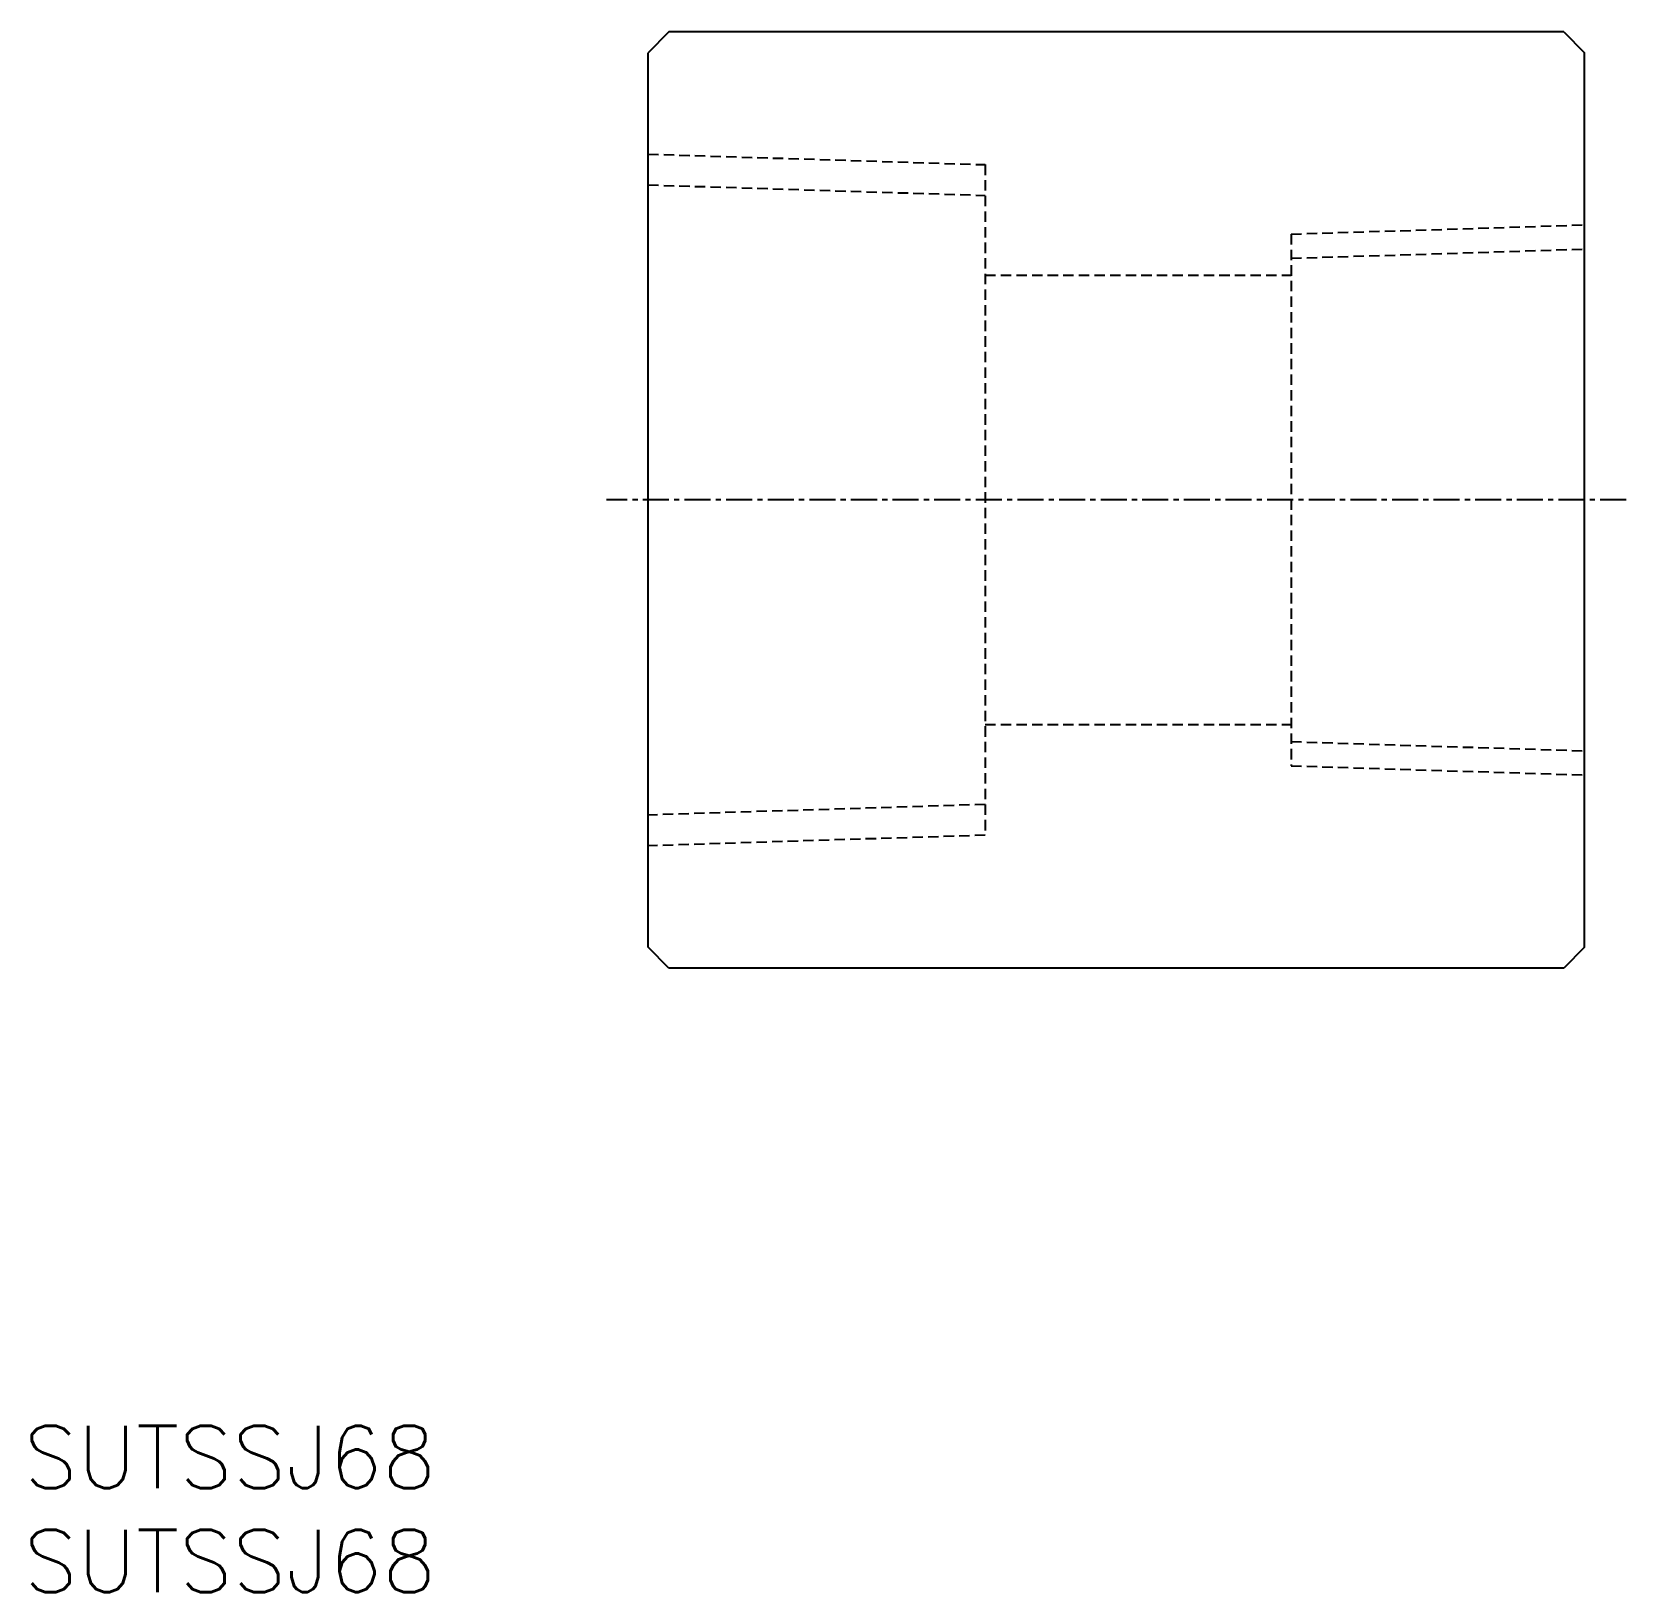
# Model space of a CAD drawing. Extents: x 0.4 to 77, y 0 to 75.
import ezdxf

# ---------------------------------------------------------------- set-up
doc = ezdxf.new("R2010")
doc.units = 0
doc.linetypes.add('CENTER', pattern=[2, 1.25, -0.25, 0.25, -0.25])
doc.linetypes.add('DASHED', pattern=[0.75, 0.5, -0.25])
doc.layers.get('0').update_dxf_attribs({"linetype": 'CONTINUOUS'})
doc.layers.add('CENTER', color=1, linetype='CENTER')
doc.styles.get("Standard").update_dxf_attribs({"font": 'txt.shx'})

# ---------------------------------------------------------------- blocks, each defined once
blk = doc.blocks.new('*U2')
at = {"color": 7, "linetype": 'CONTINUOUS'}
blk.add_text('SUTSSJ68', height=3, dxfattribs=at).set_placement((0, 0))
blk = doc.blocks.new('*U3')
at = {"color": 7, "linetype": 'CONTINUOUS'}
blk.add_text('SUTSSJ68', height=3, dxfattribs=at).set_placement((0, 5))

msp = doc.modelspace()

# ---------------------------------------------------------------- linework, layer by layer
at = {"color": 7, "linetype": 'CONTINUOUS'}
for p, q in [((31, 75), (30, 74)), ((74, 75), (31, 75)), ((74, 75), (75, 74)), ((30, 31), (30, 74)), ((75, 31), (75, 74)), ((31, 30), (30, 31)), ((75, 31), (74, 30)), ((74, 30), (31, 30))]:
    msp.add_line(p, q, dxfattribs=at)
at = {"color": 3, "linetype": 'DASHED'}
for p, q in [((30, 69.1245), (46.2, 68.61825)), ((46.2, 68.61825), (46.2, 36.38175)), ((30, 67.6455), (46.2, 67.13925)), ((60.9, 65.279875), (75, 65.7205)), ((60.9, 65.279875), (60.9, 39.720125)), ((60.9, 64.117875), (75, 64.5585)), ((46.2, 63.3), (60.9, 63.3)), ((46.2, 41.7), (60.9, 41.7)), ((60.9, 40.882125), (75, 40.4415)), ((60.9, 39.720125), (75, 39.2795)), ((46.2, 37.86075), (30, 37.3545)), ((46.2, 36.38175), (30, 35.8755))]:
    msp.add_line(p, q, dxfattribs=at)
at = {"layer": 'CENTER', "color": 1, "linetype": 'CENTER'}
msp.add_line((77, 52.5), (28, 52.5), dxfattribs=at)

# ---------------------------------------------------------------- block references
at = {"color": 7, "linetype": 'CONTINUOUS'}
for name in ['*U3', '*U2']:
    msp.add_blockref(name, (0, 0), dxfattribs=at)

doc.saveas('drawing.dxf')
